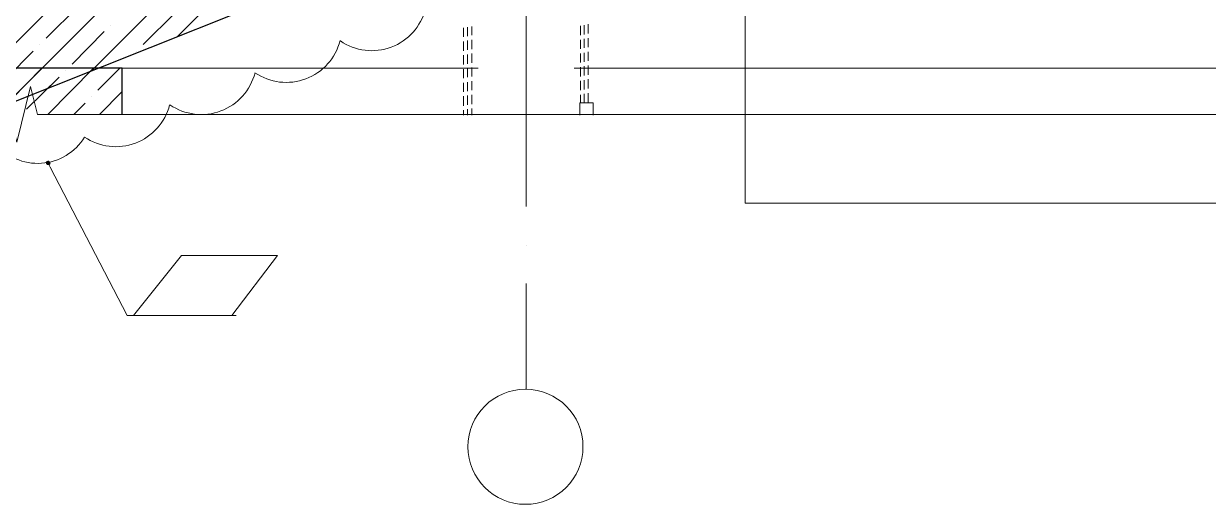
# Model space of a CAD drawing. Header units: millimetres. Extents: x -356862 to 418287, y 0 to 839748.
# Drawn here: x 321886 to 328052, y 772769 to 775270 of the extents above; entities that cross this region are included whole.
import ezdxf

# ---------------------------------------------------------------- set-up
doc = ezdxf.new("R2010")
doc.units = ezdxf.units.MM
doc.layers.add('PDF _Геометрия', color=7, linetype='Continuous', true_color=0xbababa)
doc.layers.add('PDF _Сплошная заливка', color=7, linetype='Continuous', true_color=0xf50000)

msp = doc.modelspace()

# ---------------------------------------------------------------- linework, layer by layer
at = {"layer": 'PDF _Геометрия', "color": 7, "lineweight": 30}
msp.add_lwpolyline([(322699.2284, 775467.724), (321799.5308, 775467.724), (321799.5308, 774849.5788), (331681.3856, 778789.1957), (331681.3856, 779068.6312), (330802.8574, 779068.6312), (330802.8574, 778708.7522), (329901.0429, 778708.7522), (329901.0429, 778348.8732), (329001.3453, 778348.8732), (329001.3453, 777988.9941), (328101.6477, 777988.9941), (328101.6477, 777629.1151), (327199.8332, 777629.1151), (327199.8332, 777269.2361), (326300.1356, 777269.2361), (326300.1356, 776907.2401), (325400.438, 776907.2401), (325400.438, 776547.3611), (324500.7405, 776547.3611), (324500.7405, 776187.482), (323598.9259, 776187.482), (323598.9259, 775827.603), (322699.2284, 775827.603)], close=True, dxfattribs=at)
at = {"layer": 'PDF _Геометрия', "color": 251, "lineweight": 20, "true_color": 0x545454}
msp.add_lwpolyline([(325641.7687, 777271.353), (325641.7687, 777248.0667), (325641.7687, 774335.1635), (325734.9138, 774335.1635), (331492.9784, 774335.1635)], dxfattribs=at)
at = {"layer": 'PDF _Геометрия', "lineweight": 5}
for points in [[(322686.5268, 775203.107), (323311.0227, 775827.603)], [(321799.5308, 775124.7804), (322142.4743, 775467.724)], [(321799.5308, 774855.9296), (322411.3251, 775467.724)], [(322237.7364, 775023.1675), (322682.2929, 775467.724)], [(322002.7566, 775194.6393), (322172.1114, 775361.8772)], [(322508.7042, 775160.7683), (322675.9421, 775328.0062)], [(322339.3493, 775260.2643), (322339.3493, 775260.2643)], [(322138.2405, 775059.1554), (322305.4784, 775228.5103)], [(321968.8856, 775160.7683), (321968.8856, 775160.7683)], [(321799.5308, 774989.2965), (321935.0147, 775126.8974)], [(322474.8332, 775126.8974), (322474.8332, 775126.8974)], [(321742.3735, 774796.6554), (321981.5872, 775037.9861)], [(322011.2243, 774796.6554), (322250.438, 775037.9861)], [(322104.3695, 775025.2844), (322104.3695, 775025.2844)], [(322104.3695, 775025.2844), (322104.3695, 775025.2844)], [(322271.6074, 774923.6715), (322385.9219, 775037.9861)], [(321901.1437, 774824.1756), (322070.4985, 774991.4135), (322013.3413, 774934.2562)], [(322239.8534, 774889.8006), (322239.8534, 774889.8006)], [(322280.0751, 774796.6554), (322398.6235, 774917.3207)], [(322146.7082, 774796.6554), (322205.9824, 774855.9296)]]:
    msp.add_lwpolyline(points, dxfattribs=at)
at = {"layer": 'PDF _Геометрия', "color": 7, "lineweight": 9}
for points in [[(324500.7405, 774318.228), (324500.7405, 775317.4215)], [(324500.7405, 774117.1191), (324500.7405, 774117.1191)], [(324500.7405, 773365.607), (324500.7405, 773918.1272)]]:
    msp.add_lwpolyline(points, dxfattribs=at)
at = {"layer": 'PDF _Геометрия', "color": 252, "lineweight": 5, "true_color": 0x989898}
for points in [[(324803.4622, 775262.3812), (324803.4622, 775213.6917)], [(324824.6316, 775217.9256), (324824.6316, 775266.6151)], [(324174.7324, 775247.5627), (324174.7324, 775200.9901)], [(324219.188, 775209.4578), (324219.188, 775256.0304)], [(324784.4098, 775258.1474), (324784.4098, 775209.4578)], [(324174.7324, 775177.7038), (324174.7324, 775129.0143)], [(324219.188, 775137.482), (324219.188, 775186.1715)], [(324784.4098, 775186.1715), (324784.4098, 775139.599)], [(324803.4622, 775190.4054), (324803.4622, 775143.8328)], [(324824.6316, 775148.0667), (324824.6316, 775194.6393)], [(324174.7324, 775105.728), (324174.7324, 775057.0385)], [(324219.188, 775065.5062), (324219.188, 775114.1957)], [(324784.4098, 775114.1957), (324784.4098, 775067.6232)], [(324803.4622, 775118.4296), (324803.4622, 775071.857)], [(324824.6316, 775076.0909), (324824.6316, 775122.6635)], [(324174.7324, 775033.7522), (324174.7324, 774987.1796)], [(324219.188, 774995.6474), (324219.188, 775042.2199)], [(324784.4098, 775044.3369), (324784.4098, 774995.6474)], [(324803.4622, 775048.5707), (324803.4622, 774999.8812)], [(324824.6316, 775004.1151), (324824.6316, 775052.8046)], [(324174.7324, 774961.7764), (324174.7324, 774915.2038)], [(324219.188, 774923.6715), (324219.188, 774970.2441)], [(324784.4098, 774972.3611), (324784.4098, 774923.6715)], [(324803.4622, 774976.5949), (324803.4622, 774927.9054)], [(324824.6316, 774932.1393), (324824.6316, 774980.8288)], [(324174.7324, 774891.9175), (324174.7324, 774843.228)], [(324219.188, 774851.6957), (324219.188, 774900.3853)], [(324824.6316, 774858.0465), (324847.9179, 774858.0465), (324814.0469, 774858.0465), (324782.2929, 774858.0465), (324803.4622, 774858.0465), (324814.0469, 774858.0465), (324824.6316, 774858.0465), (324824.6316, 774908.853)], [(324784.4098, 774900.3853), (324784.4098, 774858.0465), (324794.9945, 774858.0465), (324803.4622, 774858.0465), (324803.4622, 774904.6191)], [(324219.188, 774794.5385), (324219.188, 774828.4094)], [(324780.1759, 774858.0465), (324814.0469, 774858.0465), (324850.0348, 774858.0465)], [(324174.7324, 774819.9417), (324174.7324, 774794.5385)]]:
    msp.add_lwpolyline(points, dxfattribs=at)
for points in [[(324195.9018, 775251.7965), (324195.9018, 775205.224)], [(324195.9018, 775181.9377), (324195.9018, 775133.2482)], [(324195.9018, 775109.9619), (324195.9018, 775061.2724)], [(324195.9018, 775037.9861), (324195.9018, 774991.4135)], [(324195.9018, 774966.0103), (324195.9018, 774919.4377)], [(324195.9018, 774896.1514), (324195.9018, 774847.4619)], [(324195.9018, 774824.1756), (324195.9018, 774794.5385)]]:
    msp.add_lwpolyline(points, close=True, dxfattribs=at)
at = {"layer": 'PDF _Геометрия', "color": 7, "lineweight": 30}
msp.add_lwpolyline([(322398.6235, 774796.6554), (322398.6235, 775037.9861), (316547.4138, 775037.9861), (316547.4138, 774796.6554)], dxfattribs=at)
at = {"layer": 'PDF _Геометрия', "color": 7, "lineweight": 5}
for points in [[(322398.6235, 775037.9861), (324250.9421, 775037.9861)], [(324750.5388, 775037.9861), (328190.559, 775037.9861)], [(328277.3534, 774796.6554), (328190.559, 774796.6554), (321958.3009, 774796.6554), (321922.313, 774942.724), (321850.3372, 774652.7038), (321814.3493, 774796.6554), (315582.0913, 774796.6554), (315495.2969, 774796.6554)], [(324790.7606, 774858.0465), (324790.7606, 774858.0465)], [(324790.7606, 774858.0465), (324790.7606, 774858.0465)], [(324839.4501, 774858.0465), (324839.4501, 774858.0465)], [(324839.4501, 774858.0465), (324839.4501, 774858.0465)]]:
    msp.add_lwpolyline(points, dxfattribs=at)
at = {"layer": 'PDF _Геометрия', "color": 1, "lineweight": 20}
msp.add_lwpolyline([(321737.496, 774649.3596, 0.520570525), (322202.9526, 774680.1286, 0.5205702), (322645.842, 774847.0168)], format="xyb", dxfattribs=at)
at = {"layer": 'PDF _Геометрия', "color": 1, "lineweight": 5}
for points in [[(324780.1759, 774858.0465), (324780.1759, 774794.5385)], [(324782.2929, 774858.0465), (324782.2929, 774858.0465)], [(324847.9179, 774858.0465), (324847.9179, 774858.0465)], [(324850.0348, 774794.5385), (324850.0348, 774858.0465)]]:
    msp.add_lwpolyline(points, dxfattribs=at)
at = {"layer": 'PDF _Геометрия', "color": 1, "lineweight": 20}
msp.add_lwpolyline([(322019.6921, 774534.1554), (322023.9259, 774523.5707), (322424.0268, 773750.8893), (322673.8251, 773750.8893), (322991.3655, 773750.8893)], dxfattribs=at)
msp.add_lwpolyline([(322457.8977, 773750.8893), (322970.1961, 773750.8893), (323207.2929, 774064.1957), (322707.6961, 774064.1957)], close=True, dxfattribs=at)
at = {"layer": 'PDF _Геометрия', "color": 7, "lineweight": 20}
msp.add_circle((324497.761, 773068.4554), 299.5464, dxfattribs=at)
at = {"layer": 'PDF _Геометрия', "color": 1, "lineweight": 20}
for centre in [(323697.5271, 775418.35), (323252.9523, 775253.2225), (322810.4956, 775085.9771)]:
    msp.add_arc(centre, 288.962, 235.6293213, 345.62988922, dxfattribs=at)
at = {"layer": 'PDF _Сплошная заливка', "color": 1, "transparency": 33554559}
for points in [[(322006.9905, 774555.3248), (322000.6397, 774548.974), (322013.3413, 774544.7401)], [(322000.6397, 774548.974), (322013.3413, 774544.7401), (322002.7566, 774540.5062)], [(322013.3413, 774544.7401), (322002.7566, 774540.5062), (322009.1074, 774534.1554)], [(322017.5751, 774557.4417), (322013.3413, 774544.7401), (322006.9905, 774555.3248)], [(322009.1074, 774534.1554), (322019.6921, 774534.1554), (322013.3413, 774544.7401)], [(322023.9259, 774551.0909), (322017.5751, 774557.4417), (322013.3413, 774544.7401)], [(322013.3413, 774544.7401), (322026.0429, 774540.5062), (322023.9259, 774551.0909)], [(322019.6921, 774534.1554), (322013.3413, 774544.7401), (322026.0429, 774540.5062)]]:
    msp.add_solid(points, dxfattribs=at)

doc.saveas('drawing.dxf')
